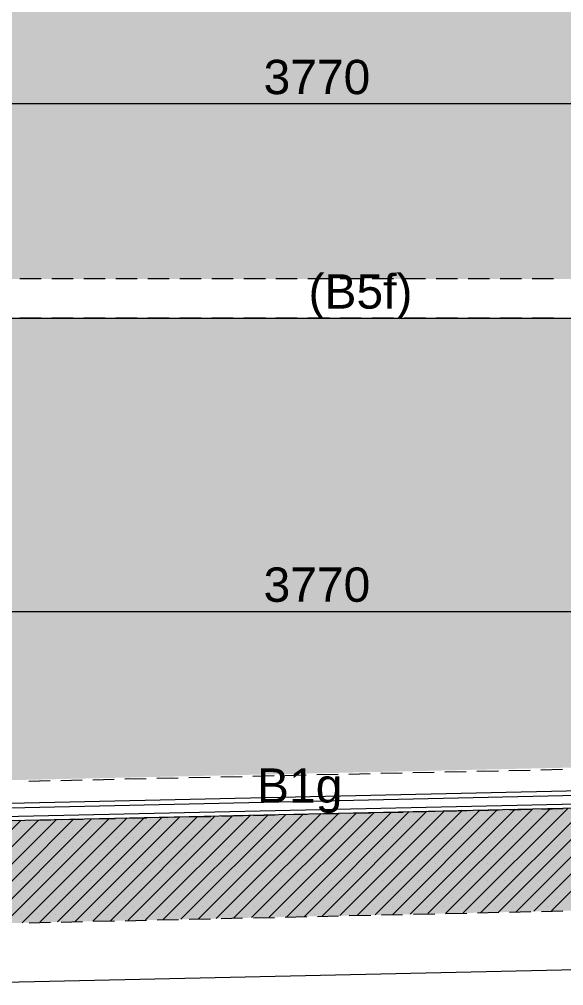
# Model space of a CAD drawing. Header units: millimetres. Extents: x -1303 to 98744, y -1303 to 90097.
# Drawn here: x 37311 to 40498, y 14373 to 20033 of the extents above; entities that cross this region are included whole.
import ezdxf

# ---------------------------------------------------------------- set-up
doc = ezdxf.new("R2010")
doc.units = ezdxf.units.MM
doc.layers.add('PDF_Geometry', color=7, linetype='Continuous')
doc.layers.add('PDF_Text', color=7, linetype='Continuous')
doc.layers.add('PDF_Solid Fills', color=192, linetype='Continuous', true_color=0xc2c0c0c0)
doc.styles.add('PDF ArialMT', font='arial.ttf')

msp = doc.modelspace()

# ---------------------------------------------------------------- hatches: boundary and pattern name
at = {"layer": 'PDF_Solid Fills', "true_color": 0x00007f}
h = msp.add_hatch(color=254, dxfattribs=at)
h.paths.add_polyline_path([(74624.31541, 16167.67383), (74624.31541, 15567.81796), (9799.46285, 14130.21454), (9804.28731, 14730.15409)], flags=0)
h.paths.add_polyline_path([(7404.275, 37242.73593), (8004.29925, 37242.73593), (8004.29925, 16872.72168), (7404.275, 16872.72168)], flags=0)
h.paths.add_polyline_path([(8004.29925, 16872.72168), (7983.4807, 16679.51365), (7983.31127, 16481.90264), (8004.55339, 16283.02302), (8047.46016, 16086.42856), (8111.52536, 15895.75776), (8195.3089, 15714.14292), (8297.03284, 15544.62953), (8413.99157, 15389.5038), (8546.60657, 15247.57974), (8696.06174, 15118.18072), (8860.41285, 15004.26957), (9037.28897, 14908.29987), (9223.47415, 14832.13321), (9415.6677, 14776.86981), (9610.40055, 14743.01796), (9804.28731, 14730.15409), (9799.46285, 14130.21454), (9584.16557, 14140.28601), (9363.53556, 14170.83718), (9140.28256, 14223.64598), (8917.70726, 14299.55851), (8699.36241, 14399.25246), (8488.88858, 14522.21955), (8289.92424, 14667.61267), (8106.02423, 14833.65595), (7940.23508, 15017.64068), (7795.09507, 15216.68973), (7672.21268, 15427.33299), (7572.77287, 15645.76255), (7497.02977, 15868.42256), (7444.47407, 16091.67659), (7414.09232, 16312.38925), (7404.275, 16527.68859), (7404.275, 16872.72168), (8004.29925, 16872.72168)], flags=0)
h.paths.add_polyline_path([(7194.30944, 37692.71099), (7194.30944, 80672.7138), (7694.3009, 80672.7138), (7694.3009, 37692.71099)], flags=0)
h = msp.add_hatch(color=254, dxfattribs=at)
h.paths.add_polyline_path([(31469.30117, 29377.68079), (31469.30117, 25187.75188), (33129.31253, 25187.75188), (33129.31253, 29377.68079)], flags=0)
h.paths.add_polyline_path([(33359.25057, 25187.75188), (33359.25057, 29377.68079), (36934.25928, 29377.68079), (36934.25928, 25187.75188)], flags=0)
h.paths.add_polyline_path([(37164.2841, 25187.75188), (37164.2841, 29377.68079), (40934.27775, 29377.68079), (40934.27775, 25187.75188)], flags=0)
h.paths.add_polyline_path([(41164.30255, 25182.67534), (41164.30255, 29377.68079), (45464.24791, 29377.68079), (45464.24791, 25182.67534)], flags=0)
h.paths.add_polyline_path([(45694.27273, 29377.68079), (45694.27273, 25187.75188), (49039.2587, 25187.75188), (49039.2587, 29377.68079)], flags=0)
h.paths.add_polyline_path([(49269.28352, 25187.75188), (49269.28352, 29377.68079), (51159.31349, 29377.68079), (51159.31349, 25187.75188)], flags=0)
h.paths.add_polyline_path([(41164.30255, 21382.72041), (41164.30255, 24957.72913), (45464.24791, 24957.72913), (45464.24791, 21382.72041)], flags=0)
h.paths.add_polyline_path([(37164.2841, 24957.72913), (37164.2841, 21382.72041), (40934.27775, 21382.72041), (40934.27775, 24957.72913)], flags=0)
h.paths.add_polyline_path([(40934.27775, 19182.68898), (40934.27775, 21152.69766), (37164.2841, 21152.69766), (37164.2841, 18512.67482), (40864.28888, 18512.67482), (40864.28888, 19182.68898)], flags=0)
h.paths.add_polyline_path([(41164.30255, 21152.69766), (41164.30255, 18512.67482), (43234.25726, 18512.67482), (43234.25726, 21152.69766)], flags=0)
h.paths.add_polyline_path([(41164.30255, 18282.73679), (45464.24791, 18282.73679), (45464.24791, 15760.43508), (41164.30255, 15663.95813)], flags=0)
h.paths.add_polyline_path([(37164.2841, 18282.73679), (40934.27775, 18282.73679), (40934.27775, 15658.79481), (37164.2841, 15574.16518)], flags=0)
h.paths.add_polyline_path([(12814.30857, 29377.68079), (12814.30857, 25187.75188), (8234.23832, 25187.75188), (8234.23832, 29377.68079)], flags=0)
h.paths.add_polyline_path([(13044.24764, 25187.75188), (13044.24764, 29377.68079), (15954.23712, 29377.68079), (15954.23712, 25187.75188)], flags=0)
h.paths.add_polyline_path([(16184.2609, 29377.68079), (16184.2609, 25187.75188), (18909.25016, 25187.75188), (18909.25016, 29377.68079)], flags=0)
h.paths.add_polyline_path([(66559.28558, 25187.75188), (66559.28558, 29377.68079), (63649.29506, 29377.68079), (63649.29506, 25187.75188)], flags=0)
h.paths.add_polyline_path([(66789.30626, 25187.75188), (66789.30626, 29377.68079), (69584.28231, 29377.68079), (69584.28231, 25187.75188)], flags=0)
h.paths.add_polyline_path([(69814.31126, 29377.68079), (69814.31126, 25187.75188), (74394.29472, 25187.75188), (74394.29472, 29377.68079)], flags=0)

# ---------------------------------------------------------------- linework, layer by layer
at = {"layer": 'PDF_Geometry', "color": 9, "lineweight": 0, "true_color": 0xc0c0c0}
msp.add_lwpolyline([(73543.76698, 33926.94469), (73593.70177, 33827.08339), (73593.70177, 33926.94469), (74523.7764, 33926.94469), (74523.7764, 34597.21299), (74623.6377, 34597.21299), (74623.6377, 16267.28307), (9842.20122, 14831.96378, -0.0040587119), (9814.553, 14831.94622, -0.4141989555), (8103.90849, 16521.17195), (8103.90849, 13152.0657)], format="xyb", dxfattribs=at)
at = {"layer": 'PDF_Geometry', "color": 122, "lineweight": 0, "true_color": 0x00b88a}
for points in [[(37203.80547, 19539.06317), (37183.49519, 19539.06317), (40913.96746, 19539.06317), (40893.65718, 19539.06317)], [(37203.80547, 16565.17894), (37183.49519, 16565.17894), (40913.96746, 16565.17894), (40893.65718, 16565.17894)]]:
    msp.add_lwpolyline(points, dxfattribs=at)
at = {"layer": 'PDF_Geometry', "color": 157, "lineweight": 0, "true_color": 0x3f5f7f}
for points in [[(37439.07418, 18512.50539), (37313.82399, 18512.50539)], [(37626.10648, 18512.50539), (37501.70341, 18512.50539)], [(37813.98591, 18512.50539), (37688.73158, 18512.50539)], [(38001.0182, 18512.50539), (37876.611, 18512.50539)], [(38188.89349, 18512.50539), (38063.64331, 18512.50539)], [(38376.77292, 18512.50539), (38251.5186, 18512.50539)], [(38563.80522, 18512.50539), (38438.55089, 18512.50539)], [(38751.68051, 18512.50539), (38626.43032, 18512.50539)], [(38938.71281, 18512.50539), (38813.46261, 18512.50539)], [(39126.59223, 18512.50539), (39001.33791, 18512.50539)], [(39313.62041, 18512.50539), (39189.21733, 18512.50539)], [(39501.49983, 18512.50539), (39376.24963, 18512.50539)], [(39688.53213, 18512.50539), (39564.12492, 18512.50539)], [(39876.40742, 18512.50539), (39751.15722, 18512.50539)], [(40063.43971, 18512.50539), (39939.03664, 18512.50539)], [(40251.31914, 18512.50539), (40126.06482, 18512.50539)], [(40439.19443, 18512.50539), (40313.94424, 18512.50539)], [(37439.07418, 18282.31322), (37313.82399, 18282.31322)], [(37626.10648, 18282.31322), (37501.70341, 18282.31322)], [(37813.98591, 18282.31322), (37688.73158, 18282.31322)], [(38001.0182, 18282.31322), (37876.611, 18282.31322)], [(38188.89349, 18282.31322), (38063.64331, 18282.31322)], [(38376.77292, 18282.31322), (38251.5186, 18282.31322)], [(38563.80522, 18282.31322), (38438.55089, 18282.31322)], [(38751.68051, 18282.31322), (38626.43032, 18282.31322)], [(38938.71281, 18282.31322), (38813.46261, 18282.31322)], [(39126.59223, 18282.31322), (39001.33791, 18282.31322)], [(39313.62041, 18282.31322), (39189.21733, 18282.31322)], [(39501.49983, 18282.31322), (39376.24963, 18282.31322)], [(39688.53213, 18282.31322), (39564.12492, 18282.31322)], [(39876.40742, 18282.31322), (39751.15722, 18282.31322)], [(40063.43971, 18282.31322), (39939.03664, 18282.31322)], [(40251.31914, 18282.31322), (40126.06482, 18282.31322)], [(40439.19443, 18282.31322), (40313.94424, 18282.31322)], [(39615.74982, 15620.71148), (39741.00002, 15624.09688)], [(39802.78212, 15624.94296), (39928.03231, 15627.48226)], [(39990.65741, 15629.17444), (40115.91174, 15631.71374)], [(40177.68971, 15633.40592), (40302.94404, 15635.94523)], [(40365.56914, 15637.6374), (40490.81933, 15640.17671)], [(37366.29601, 15570.78083), (37491.5462, 15574.16518)], [(37553.32418, 15575.01231), (37678.57851, 15578.39667)], [(37741.2036, 15579.24379), (37866.4538, 15581.78206)], [(37928.2359, 15583.47527), (38053.48609, 15586.01354)], [(38116.11119, 15587.70675), (38241.36552, 15590.24502)], [(38303.14349, 15591.93824), (38428.39782, 15594.47651)], [(38491.02292, 15596.16972), (38616.27311, 15598.70799)], [(38678.05521, 15600.4012), (38803.30541, 15602.93947)], [(38865.9305, 15604.63268), (38991.18483, 15607.17095)], [(39052.96281, 15608.86416), (39178.213, 15611.40243)], [(39240.84223, 15612.24852), (39366.09242, 15615.63391)], [(39427.8704, 15616.48), (39553.12473, 15619.86539)], [(39807.86072, 15394.75079), (39933.11092, 15398.13618)], [(39995.73601, 15398.98227), (40120.99034, 15402.36766)], [(40182.76832, 15403.21375), (40308.01851, 15406.59914)], [(40370.64774, 15407.44524), (40495.89793, 15410.83062)], [(37371.37048, 15341.43371), (37496.62481, 15343.97302)], [(37558.40278, 15345.66519), (37683.6571, 15348.2045)], [(37746.28221, 15349.05059), (37871.53239, 15352.43598)], [(37933.3145, 15353.28207), (38058.5647, 15356.66746)], [(38121.18979, 15357.51355), (38246.44412, 15360.89894)], [(38308.2221, 15361.74503), (38433.47229, 15364.28433)], [(38496.10152, 15365.97652), (38621.35171, 15368.51581)], [(38683.12969, 15370.208), (38808.38402, 15372.74729)], [(38871.00911, 15374.43948), (38996.25931, 15376.97877)], [(39058.04141, 15378.67096), (39183.2916, 15381.21025)], [(39245.9167, 15382.90244), (39371.17103, 15385.44174)], [(39432.949, 15387.13392), (39558.20333, 15389.67322)], [(39620.82843, 15391.3654), (39746.07862, 15393.9047)]]:
    msp.add_lwpolyline(points, dxfattribs=at)
at = {"layer": 'PDF_Geometry', "color": 9, "lineweight": 0, "true_color": 0xc0c0c0}
for points in [[(17183.82026, 14994.45224), (17183.82026, 18282.31322), (41183.93514, 18282.31322), (40953.74504, 18282.31322)], [(32528.86575, 15309.27507), (40843.72653, 15493.76704)], [(32528.86575, 15259.34339), (40843.72653, 15443.83639)], [(32528.86575, 15234.80059), (40843.72653, 15419.29359)]]:
    msp.add_lwpolyline(points, dxfattribs=at)
at = {"layer": 'PDF_Geometry', "lineweight": 0}
for points in [[(39187.52308, 14782.87818), (39801.08787, 15396.44297)], [(39290.77289, 14785.41748), (39904.33768, 15398.98227)], [(39394.01855, 14787.95679), (40007.58334, 15401.52158)], [(39497.26834, 14789.64896), (40110.83313, 15404.05985)], [(39600.51814, 14792.18827), (40214.08293, 15405.75306)], [(39703.7638, 14794.72654), (40318.17572, 15408.29133)], [(39807.01361, 14796.41975), (40421.42551, 15410.83062)], [(39910.25927, 14798.95802), (40524.67118, 15412.52281)], [(40014.35619, 14801.49731), (40627.92098, 15415.0621)], [(40117.60185, 14804.03559), (40731.16664, 15417.60038)], [(40220.85165, 14805.7288), (40834.41644, 15419.29359)], [(40324.10144, 14808.26707), (40937.66623, 15421.83186)], [(40427.34711, 14810.80637), (41040.9119, 15424.37116)], [(36707.87503, 14727.86892), (37321.43982, 15341.43371)], [(36811.12484, 14730.40823), (37424.68963, 15343.97302)], [(36914.3705, 14732.94753), (37527.93529, 15346.51232)], [(37017.6203, 14734.63971), (37631.18509, 15349.05059)], [(37120.87009, 14737.17901), (37734.43488, 15350.7438)], [(37224.11575, 14739.71728), (37838.52767, 15353.28207)], [(37327.36556, 14741.41049), (37941.77746, 15355.82137)], [(37373.06473, 15343.12692), (37373.06473, 15343.12692)], [(37430.61122, 14743.94876), (38045.02313, 15357.51355)], [(37473.77315, 15343.12692), (37473.77315, 15343.12692)], [(37534.70814, 14746.48806), (38148.27293, 15360.05285)], [(37575.3287, 15343.12692), (37575.3287, 15343.12692)], [(37637.95381, 14749.02633), (38251.5186, 15362.59112)], [(37676.03714, 15343.12692), (37676.03714, 15343.12692)], [(37741.2036, 14750.71954), (38354.76839, 15364.28433)], [(37776.74969, 15343.12692), (37776.74969, 15343.12692)], [(37844.45339, 14753.25781), (38458.01818, 15366.8226)], [(37878.30524, 15343.12692), (37878.30524, 15343.12692)], [(37947.69906, 14755.79711), (38561.26385, 15369.3619)], [(37979.01368, 15343.12692), (37979.01368, 15343.12692)], [(38050.94886, 14757.48929), (38664.51365, 15371.90121)], [(38080.56923, 15343.12692), (38080.56923, 15343.12692)], [(38154.19453, 14760.02859), (38767.75932, 15373.59338)], [(38181.27766, 15343.12692), (38181.27766, 15343.12692)], [(38257.44432, 14762.5679), (38871.00911, 15376.13269)], [(38281.98608, 15343.12692), (38281.98608, 15343.12692)], [(38360.69411, 14765.10617), (38974.2589, 15378.67096)], [(38383.54163, 15343.12692), (38383.54163, 15343.12692)], [(38463.93978, 14766.79938), (39078.35169, 15380.36417)], [(38484.25007, 15343.12692), (38484.25007, 15343.12692)], [(38567.18958, 14769.33765), (39181.60149, 15382.90244)], [(38584.96262, 15343.12692), (38584.96262, 15343.12692)], [(38670.43525, 14771.87695), (39284.84715, 15385.44174)], [(38686.51818, 15343.12692), (38686.51818, 15343.12692)], [(38774.53217, 14773.56913), (39388.09696, 15387.98001)], [(38787.22661, 15343.12692), (38787.22661, 15343.12692)], [(38877.77783, 14776.10843), (39491.34262, 15389.67322)], [(38888.78216, 15343.12692), (38888.78216, 15343.12692)], [(38981.02762, 14778.6467), (39594.59241, 15392.21149)], [(38989.49059, 15343.12692), (38989.49059, 15343.12692)], [(39084.27742, 14780.33991), (39697.84221, 15394.75079)], [(39090.19901, 15343.12692), (39090.19901, 15343.12692)], [(39191.75456, 15343.12692), (39191.75456, 15343.12692)], [(39292.463, 15343.12692), (39292.463, 15343.12692)], [(39393.17555, 15343.12692), (39393.17555, 15343.12692)], [(39494.73111, 15343.12692), (39494.73111, 15343.12692)], [(39595.43954, 15343.12692), (39595.43954, 15343.12692)], [(39646.21732, 15393.05861), (39646.21732, 15393.05861)], [(39696.99509, 15343.12692), (39696.99509, 15343.12692)], [(39746.92574, 15393.05861), (39746.92574, 15393.05861)], [(39797.70352, 15343.12692), (39797.70352, 15343.12692)], [(39848.48129, 15393.05861), (39848.48129, 15393.05861)], [(39898.41194, 15343.12692), (39898.41194, 15343.12692)], [(39949.18972, 15393.05861), (39949.18972, 15393.05861)], [(39999.96749, 15343.12692), (39999.96749, 15343.12692)], [(40049.89815, 15393.05861), (40049.89815, 15393.05861)], [(40100.67593, 15343.12692), (40100.67593, 15343.12692)], [(40151.4537, 15393.05861), (40151.4537, 15393.05861)], [(40201.38848, 15343.12692), (40201.38848, 15343.12692)], [(40252.16626, 15393.05861), (40252.16626, 15393.05861)], [(40302.94404, 15343.12692), (40302.94404, 15343.12692)], [(40353.72181, 15393.05861), (40353.72181, 15393.05861)], [(40403.65247, 15343.12692), (40403.65247, 15343.12692)], [(40454.43025, 15393.05861), (40454.43025, 15393.05861)], [(37322.28695, 15292.34915), (37322.28695, 15292.34915)], [(37423.8425, 15292.34915), (37423.8425, 15292.34915)], [(37524.55093, 15292.34915), (37524.55093, 15292.34915)], [(37625.25936, 15292.34915), (37625.25936, 15292.34915)], [(37726.81491, 15292.34915), (37726.81491, 15292.34915)], [(37827.52747, 15292.34915), (37827.52747, 15292.34915)], [(37928.2359, 15292.34915), (37928.2359, 15292.34915)], [(38029.79145, 15292.34915), (38029.79145, 15292.34915)], [(38130.49988, 15292.34915), (38130.49988, 15292.34915)], [(38232.05543, 15292.34915), (38232.05543, 15292.34915)], [(38332.76386, 15292.34915), (38332.76386, 15292.34915)], [(38433.47229, 15292.34915), (38433.47229, 15292.34915)], [(38535.02784, 15292.34915), (38535.02784, 15292.34915)], [(38635.7404, 15292.34915), (38635.7404, 15292.34915)], [(38737.29595, 15292.34915), (38737.29595, 15292.34915)], [(38838.00439, 15292.34915), (38838.00439, 15292.34915)], [(38938.71281, 15292.34915), (38938.71281, 15292.34915)], [(39040.26836, 15292.34915), (39040.26836, 15292.34915)], [(39140.97679, 15292.34915), (39140.97679, 15292.34915)], [(39241.68522, 15292.34915), (39241.68522, 15292.34915)], [(39343.24077, 15292.34915), (39343.24077, 15292.34915)], [(39443.95333, 15292.34915), (39443.95333, 15292.34915)], [(39545.50888, 15292.34915), (39545.50888, 15292.34915)], [(39646.21732, 15292.34915), (39646.21732, 15292.34915)], [(39746.92574, 15292.34915), (39746.92574, 15292.34915)], [(39848.48129, 15292.34915), (39848.48129, 15292.34915)], [(39949.18972, 15292.34915), (39949.18972, 15292.34915)], [(40049.89815, 15292.34915), (40049.89815, 15292.34915)], [(40151.4537, 15292.34915), (40151.4537, 15292.34915)], [(40252.16626, 15292.34915), (40252.16626, 15292.34915)], [(40353.72181, 15292.34915), (40353.72181, 15292.34915)], [(40454.43025, 15292.34915), (40454.43025, 15292.34915)], [(37373.06473, 15241.57137), (37373.06473, 15241.57137)], [(37473.77315, 15241.57137), (37473.77315, 15241.57137)], [(37575.3287, 15241.57137), (37575.3287, 15241.57137)], [(37676.03714, 15241.57137), (37676.03714, 15241.57137)], [(37776.74969, 15241.57137), (37776.74969, 15241.57137)], [(37878.30524, 15241.57137), (37878.30524, 15241.57137)], [(37979.01368, 15241.57137), (37979.01368, 15241.57137)], [(38080.56923, 15241.57137), (38080.56923, 15241.57137)], [(38181.27766, 15241.57137), (38181.27766, 15241.57137)], [(38281.98608, 15241.57137), (38281.98608, 15241.57137)], [(38383.54163, 15241.57137), (38383.54163, 15241.57137)], [(38484.25007, 15241.57137), (38484.25007, 15241.57137)], [(38584.96262, 15241.57137), (38584.96262, 15241.57137)], [(38686.51818, 15241.57137), (38686.51818, 15241.57137)], [(38787.22661, 15241.57137), (38787.22661, 15241.57137)], [(38888.78216, 15241.57137), (38888.78216, 15241.57137)], [(38989.49059, 15241.57137), (38989.49059, 15241.57137)], [(39090.19901, 15241.57137), (39090.19901, 15241.57137)], [(39191.75456, 15241.57137), (39191.75456, 15241.57137)], [(39292.463, 15241.57137), (39292.463, 15241.57137)], [(39393.17555, 15241.57137), (39393.17555, 15241.57137)], [(39494.73111, 15241.57137), (39494.73111, 15241.57137)], [(39595.43954, 15241.57137), (39595.43954, 15241.57137)], [(39696.99509, 15241.57137), (39696.99509, 15241.57137)], [(39797.70352, 15241.57137), (39797.70352, 15241.57137)], [(39898.41194, 15241.57137), (39898.41194, 15241.57137)], [(39999.96749, 15241.57137), (39999.96749, 15241.57137)], [(40100.67593, 15241.57137), (40100.67593, 15241.57137)], [(40201.38848, 15241.57137), (40201.38848, 15241.57137)], [(40302.94404, 15241.57137), (40302.94404, 15241.57137)], [(40403.65247, 15241.57137), (40403.65247, 15241.57137)], [(37322.28695, 15190.7936), (37322.28695, 15190.7936)], [(37423.8425, 15190.7936), (37423.8425, 15190.7936)], [(37524.55093, 15190.7936), (37524.55093, 15190.7936)], [(37625.25936, 15190.7936), (37625.25936, 15190.7936)], [(37726.81491, 15190.7936), (37726.81491, 15190.7936)], [(37827.52747, 15190.7936), (37827.52747, 15190.7936)], [(37928.2359, 15190.7936), (37928.2359, 15190.7936)], [(38029.79145, 15190.7936), (38029.79145, 15190.7936)], [(38130.49988, 15190.7936), (38130.49988, 15190.7936)], [(38232.05543, 15190.7936), (38232.05543, 15190.7936)], [(38332.76386, 15190.7936), (38332.76386, 15190.7936)], [(38433.47229, 15190.7936), (38433.47229, 15190.7936)], [(38535.02784, 15190.7936), (38535.02784, 15190.7936)], [(38635.7404, 15190.7936), (38635.7404, 15190.7936)], [(38737.29595, 15190.7936), (38737.29595, 15190.7936)], [(38838.00439, 15190.7936), (38838.00439, 15190.7936)], [(38938.71281, 15190.7936), (38938.71281, 15190.7936)], [(39040.26836, 15190.7936), (39040.26836, 15190.7936)], [(39140.97679, 15190.7936), (39140.97679, 15190.7936)], [(39241.68522, 15190.7936), (39241.68522, 15190.7936)], [(39343.24077, 15190.7936), (39343.24077, 15190.7936)], [(39443.95333, 15190.7936), (39443.95333, 15190.7936)], [(39545.50888, 15190.7936), (39545.50888, 15190.7936)], [(39646.21732, 15190.7936), (39646.21732, 15190.7936)], [(39746.92574, 15190.7936), (39746.92574, 15190.7936)], [(39848.48129, 15190.7936), (39848.48129, 15190.7936)], [(39949.18972, 15190.7936), (39949.18972, 15190.7936)], [(40049.89815, 15190.7936), (40049.89815, 15190.7936)], [(40151.4537, 15190.7936), (40151.4537, 15190.7936)], [(40252.16626, 15190.7936), (40252.16626, 15190.7936)], [(40353.72181, 15190.7936), (40353.72181, 15190.7936)], [(40454.43025, 15190.7936), (40454.43025, 15190.7936)], [(37373.06473, 15140.86191), (37373.06473, 15140.86191)], [(37473.77315, 15140.86191), (37473.77315, 15140.86191)], [(37575.3287, 15140.86191), (37575.3287, 15140.86191)], [(37676.03714, 15140.86191), (37676.03714, 15140.86191)], [(37776.74969, 15140.86191), (37776.74969, 15140.86191)], [(37878.30524, 15140.86191), (37878.30524, 15140.86191)], [(37979.01368, 15140.86191), (37979.01368, 15140.86191)], [(38080.56923, 15140.86191), (38080.56923, 15140.86191)], [(38181.27766, 15140.86191), (38181.27766, 15140.86191)], [(38281.98608, 15140.86191), (38281.98608, 15140.86191)], [(38383.54163, 15140.86191), (38383.54163, 15140.86191)], [(38484.25007, 15140.86191), (38484.25007, 15140.86191)], [(38584.96262, 15140.86191), (38584.96262, 15140.86191)], [(38686.51818, 15140.86191), (38686.51818, 15140.86191)], [(38787.22661, 15140.86191), (38787.22661, 15140.86191)], [(38888.78216, 15140.86191), (38888.78216, 15140.86191)], [(38989.49059, 15140.86191), (38989.49059, 15140.86191)], [(39090.19901, 15140.86191), (39090.19901, 15140.86191)], [(39191.75456, 15140.86191), (39191.75456, 15140.86191)], [(39292.463, 15140.86191), (39292.463, 15140.86191)], [(39393.17555, 15140.86191), (39393.17555, 15140.86191)], [(39494.73111, 15140.86191), (39494.73111, 15140.86191)], [(39595.43954, 15140.86191), (39595.43954, 15140.86191)], [(39696.99509, 15140.86191), (39696.99509, 15140.86191)], [(39797.70352, 15140.86191), (39797.70352, 15140.86191)], [(39898.41194, 15140.86191), (39898.41194, 15140.86191)], [(39999.96749, 15140.86191), (39999.96749, 15140.86191)], [(40100.67593, 15140.86191), (40100.67593, 15140.86191)], [(40201.38848, 15140.86191), (40201.38848, 15140.86191)], [(40302.94404, 15140.86191), (40302.94404, 15140.86191)], [(40403.65247, 15140.86191), (40403.65247, 15140.86191)], [(37322.28695, 15090.08414), (37322.28695, 15090.08414)], [(37423.8425, 15090.08414), (37423.8425, 15090.08414)], [(37524.55093, 15090.08414), (37524.55093, 15090.08414)], [(37625.25936, 15090.08414), (37625.25936, 15090.08414)], [(37726.81491, 15090.08414), (37726.81491, 15090.08414)], [(37827.52747, 15090.08414), (37827.52747, 15090.08414)], [(37928.2359, 15090.08414), (37928.2359, 15090.08414)], [(38029.79145, 15090.08414), (38029.79145, 15090.08414)], [(38130.49988, 15090.08414), (38130.49988, 15090.08414)], [(38232.05543, 15090.08414), (38232.05543, 15090.08414)], [(38332.76386, 15090.08414), (38332.76386, 15090.08414)], [(38433.47229, 15090.08414), (38433.47229, 15090.08414)], [(38535.02784, 15090.08414), (38535.02784, 15090.08414)], [(38635.7404, 15090.08414), (38635.7404, 15090.08414)], [(38737.29595, 15090.08414), (38737.29595, 15090.08414)], [(38838.00439, 15090.08414), (38838.00439, 15090.08414)], [(38938.71281, 15090.08414), (38938.71281, 15090.08414)], [(39040.26836, 15090.08414), (39040.26836, 15090.08414)], [(39140.97679, 15090.08414), (39140.97679, 15090.08414)], [(39241.68522, 15090.08414), (39241.68522, 15090.08414)], [(39343.24077, 15090.08414), (39343.24077, 15090.08414)], [(39443.95333, 15090.08414), (39443.95333, 15090.08414)], [(39545.50888, 15090.08414), (39545.50888, 15090.08414)], [(39646.21732, 15090.08414), (39646.21732, 15090.08414)], [(39746.92574, 15090.08414), (39746.92574, 15090.08414)], [(39848.48129, 15090.08414), (39848.48129, 15090.08414)], [(39949.18972, 15090.08414), (39949.18972, 15090.08414)], [(40049.89815, 15090.08414), (40049.89815, 15090.08414)], [(40151.4537, 15090.08414), (40151.4537, 15090.08414)], [(40252.16626, 15090.08414), (40252.16626, 15090.08414)], [(40353.72181, 15090.08414), (40353.72181, 15090.08414)], [(40454.43025, 15090.08414), (40454.43025, 15090.08414)], [(37373.06473, 15039.30636), (37373.06473, 15039.30636)], [(37473.77315, 15039.30636), (37473.77315, 15039.30636)], [(37575.3287, 15039.30636), (37575.3287, 15039.30636)], [(37676.03714, 15039.30636), (37676.03714, 15039.30636)], [(37776.74969, 15039.30636), (37776.74969, 15039.30636)], [(37878.30524, 15039.30636), (37878.30524, 15039.30636)], [(37979.01368, 15039.30636), (37979.01368, 15039.30636)], [(38080.56923, 15039.30636), (38080.56923, 15039.30636)], [(38181.27766, 15039.30636), (38181.27766, 15039.30636)], [(38281.98608, 15039.30636), (38281.98608, 15039.30636)], [(38383.54163, 15039.30636), (38383.54163, 15039.30636)], [(38484.25007, 15039.30636), (38484.25007, 15039.30636)], [(38584.96262, 15039.30636), (38584.96262, 15039.30636)], [(38686.51818, 15039.30636), (38686.51818, 15039.30636)], [(38787.22661, 15039.30636), (38787.22661, 15039.30636)], [(38888.78216, 15039.30636), (38888.78216, 15039.30636)], [(38989.49059, 15039.30636), (38989.49059, 15039.30636)], [(39090.19901, 15039.30636), (39090.19901, 15039.30636)], [(39191.75456, 15039.30636), (39191.75456, 15039.30636)], [(39292.463, 15039.30636), (39292.463, 15039.30636)], [(39393.17555, 15039.30636), (39393.17555, 15039.30636)], [(39494.73111, 15039.30636), (39494.73111, 15039.30636)], [(39595.43954, 15039.30636), (39595.43954, 15039.30636)], [(39696.99509, 15039.30636), (39696.99509, 15039.30636)], [(39797.70352, 15039.30636), (39797.70352, 15039.30636)], [(39898.41194, 15039.30636), (39898.41194, 15039.30636)], [(39999.96749, 15039.30636), (39999.96749, 15039.30636)], [(40100.67593, 15039.30636), (40100.67593, 15039.30636)], [(40201.38848, 15039.30636), (40201.38848, 15039.30636)], [(40302.94404, 15039.30636), (40302.94404, 15039.30636)], [(40403.65247, 15039.30636), (40403.65247, 15039.30636)], [(37322.28695, 14989.37468), (37322.28695, 14989.37468)], [(37423.8425, 14989.37468), (37423.8425, 14989.37468)], [(37524.55093, 14989.37468), (37524.55093, 14989.37468)], [(37625.25936, 14989.37468), (37625.25936, 14989.37468)], [(37726.81491, 14989.37468), (37726.81491, 14989.37468)], [(37827.52747, 14989.37468), (37827.52747, 14989.37468)], [(37928.2359, 14989.37468), (37928.2359, 14989.37468)], [(38029.79145, 14989.37468), (38029.79145, 14989.37468)], [(38130.49988, 14989.37468), (38130.49988, 14989.37468)], [(38232.05543, 14989.37468), (38232.05543, 14989.37468)], [(38332.76386, 14989.37468), (38332.76386, 14989.37468)], [(38433.47229, 14989.37468), (38433.47229, 14989.37468)], [(38535.02784, 14989.37468), (38535.02784, 14989.37468)], [(38635.7404, 14989.37468), (38635.7404, 14989.37468)], [(38737.29595, 14989.37468), (38737.29595, 14989.37468)], [(38838.00439, 14989.37468), (38838.00439, 14989.37468)], [(38938.71281, 14989.37468), (38938.71281, 14989.37468)], [(39040.26836, 14989.37468), (39040.26836, 14989.37468)], [(39140.97679, 14989.37468), (39140.97679, 14989.37468)], [(39241.68522, 14989.37468), (39241.68522, 14989.37468)], [(39343.24077, 14989.37468), (39343.24077, 14989.37468)], [(39443.95333, 14989.37468), (39443.95333, 14989.37468)], [(39545.50888, 14989.37468), (39545.50888, 14989.37468)], [(39646.21732, 14989.37468), (39646.21732, 14989.37468)], [(39746.92574, 14989.37468), (39746.92574, 14989.37468)], [(39848.48129, 14989.37468), (39848.48129, 14989.37468)], [(39949.18972, 14989.37468), (39949.18972, 14989.37468)], [(40049.89815, 14989.37468), (40049.89815, 14989.37468)], [(40151.4537, 14989.37468), (40151.4537, 14989.37468)], [(40252.16626, 14989.37468), (40252.16626, 14989.37468)], [(40353.72181, 14989.37468), (40353.72181, 14989.37468)], [(40454.43025, 14989.37468), (40454.43025, 14989.37468)], [(37322.28695, 14887.81913), (37322.28695, 14887.81913)], [(37373.06473, 14938.5969), (37373.06473, 14938.5969)], [(37423.8425, 14887.81913), (37423.8425, 14887.81913)], [(37473.77315, 14938.5969), (37473.77315, 14938.5969)], [(37524.55093, 14887.81913), (37524.55093, 14887.81913)], [(37575.3287, 14938.5969), (37575.3287, 14938.5969)], [(37625.25936, 14887.81913), (37625.25936, 14887.81913)], [(37676.03714, 14938.5969), (37676.03714, 14938.5969)], [(37726.81491, 14887.81913), (37726.81491, 14887.81913)], [(37776.74969, 14938.5969), (37776.74969, 14938.5969)], [(37827.52747, 14887.81913), (37827.52747, 14887.81913)], [(37878.30524, 14938.5969), (37878.30524, 14938.5969)], [(37928.2359, 14887.81913), (37928.2359, 14887.81913)], [(37979.01368, 14938.5969), (37979.01368, 14938.5969)], [(38029.79145, 14887.81913), (38029.79145, 14887.81913)], [(38080.56923, 14938.5969), (38080.56923, 14938.5969)], [(38130.49988, 14887.81913), (38130.49988, 14887.81913)], [(38181.27766, 14938.5969), (38181.27766, 14938.5969)], [(38232.05543, 14887.81913), (38232.05543, 14887.81913)], [(38281.98608, 14938.5969), (38281.98608, 14938.5969)], [(38332.76386, 14887.81913), (38332.76386, 14887.81913)], [(38383.54163, 14938.5969), (38383.54163, 14938.5969)], [(38433.47229, 14887.81913), (38433.47229, 14887.81913)], [(38484.25007, 14938.5969), (38484.25007, 14938.5969)], [(38535.02784, 14887.81913), (38535.02784, 14887.81913)], [(38584.96262, 14938.5969), (38584.96262, 14938.5969)], [(38635.7404, 14887.81913), (38635.7404, 14887.81913)], [(38686.51818, 14938.5969), (38686.51818, 14938.5969)], [(38737.29595, 14887.81913), (38737.29595, 14887.81913)], [(38787.22661, 14938.5969), (38787.22661, 14938.5969)], [(38838.00439, 14887.81913), (38838.00439, 14887.81913)], [(38888.78216, 14938.5969), (38888.78216, 14938.5969)], [(38938.71281, 14887.81913), (38938.71281, 14887.81913)], [(38989.49059, 14938.5969), (38989.49059, 14938.5969)], [(39040.26836, 14887.81913), (39040.26836, 14887.81913)], [(39090.19901, 14938.5969), (39090.19901, 14938.5969)], [(39140.97679, 14887.81913), (39140.97679, 14887.81913)], [(39191.75456, 14938.5969), (39191.75456, 14938.5969)], [(39241.68522, 14887.81913), (39241.68522, 14887.81913)], [(39292.463, 14938.5969), (39292.463, 14938.5969)], [(39343.24077, 14887.81913), (39343.24077, 14887.81913)], [(39393.17555, 14938.5969), (39393.17555, 14938.5969)], [(39443.95333, 14887.81913), (39443.95333, 14887.81913)], [(39494.73111, 14938.5969), (39494.73111, 14938.5969)], [(39545.50888, 14887.81913), (39545.50888, 14887.81913)], [(39595.43954, 14938.5969), (39595.43954, 14938.5969)], [(39646.21732, 14887.81913), (39646.21732, 14887.81913)], [(39696.99509, 14938.5969), (39696.99509, 14938.5969)], [(39746.92574, 14887.81913), (39746.92574, 14887.81913)], [(39797.70352, 14938.5969), (39797.70352, 14938.5969)], [(39848.48129, 14887.81913), (39848.48129, 14887.81913)], [(39898.41194, 14938.5969), (39898.41194, 14938.5969)], [(39949.18972, 14887.81913), (39949.18972, 14887.81913)], [(39999.96749, 14938.5969), (39999.96749, 14938.5969)], [(40049.89815, 14887.81913), (40049.89815, 14887.81913)], [(40100.67593, 14938.5969), (40100.67593, 14938.5969)], [(40151.4537, 14887.81913), (40151.4537, 14887.81913)], [(40201.38848, 14938.5969), (40201.38848, 14938.5969)], [(40252.16626, 14887.81913), (40252.16626, 14887.81913)], [(40302.94404, 14938.5969), (40302.94404, 14938.5969)], [(40353.72181, 14887.81913), (40353.72181, 14887.81913)], [(40403.65247, 14938.5969), (40403.65247, 14938.5969)], [(40454.43025, 14887.81913), (40454.43025, 14887.81913)], [(37373.06473, 14837.88744), (37373.06473, 14837.88744)], [(37473.77315, 14837.88744), (37473.77315, 14837.88744)], [(37575.3287, 14837.88744), (37575.3287, 14837.88744)], [(37676.03714, 14837.88744), (37676.03714, 14837.88744)], [(37776.74969, 14837.88744), (37776.74969, 14837.88744)], [(37878.30524, 14837.88744), (37878.30524, 14837.88744)], [(37979.01368, 14837.88744), (37979.01368, 14837.88744)], [(38080.56923, 14837.88744), (38080.56923, 14837.88744)], [(38181.27766, 14837.88744), (38181.27766, 14837.88744)], [(38281.98608, 14837.88744), (38281.98608, 14837.88744)], [(38383.54163, 14837.88744), (38383.54163, 14837.88744)], [(38484.25007, 14837.88744), (38484.25007, 14837.88744)], [(38584.96262, 14837.88744), (38584.96262, 14837.88744)], [(38686.51818, 14837.88744), (38686.51818, 14837.88744)], [(38787.22661, 14837.88744), (38787.22661, 14837.88744)], [(38888.78216, 14837.88744), (38888.78216, 14837.88744)], [(38989.49059, 14837.88744), (38989.49059, 14837.88744)], [(39090.19901, 14837.88744), (39090.19901, 14837.88744)], [(39191.75456, 14837.88744), (39191.75456, 14837.88744)], [(39292.463, 14837.88744), (39292.463, 14837.88744)], [(39393.17555, 14837.88744), (39393.17555, 14837.88744)], [(39494.73111, 14837.88744), (39494.73111, 14837.88744)], [(39595.43954, 14837.88744), (39595.43954, 14837.88744)], [(39696.99509, 14837.88744), (39696.99509, 14837.88744)], [(39797.70352, 14837.88744), (39797.70352, 14837.88744)], [(39898.41194, 14837.88744), (39898.41194, 14837.88744)], [(39999.96749, 14837.88744), (39999.96749, 14837.88744)], [(40100.67593, 14837.88744), (40100.67593, 14837.88744)], [(40201.38848, 14837.88744), (40201.38848, 14837.88744)], [(40302.94404, 14837.88744), (40302.94404, 14837.88744)], [(40403.65247, 14837.88744), (40403.65247, 14837.88744)], [(37322.28695, 14787.10966), (37322.28695, 14787.10966)], [(37423.8425, 14787.10966), (37423.8425, 14787.10966)], [(37524.55093, 14787.10966), (37524.55093, 14787.10966)], [(37625.25936, 14787.10966), (37625.25936, 14787.10966)], [(37726.81491, 14787.10966), (37726.81491, 14787.10966)], [(37827.52747, 14787.10966), (37827.52747, 14787.10966)], [(37928.2359, 14787.10966), (37928.2359, 14787.10966)], [(38029.79145, 14787.10966), (38029.79145, 14787.10966)], [(38130.49988, 14787.10966), (38130.49988, 14787.10966)], [(38232.05543, 14787.10966), (38232.05543, 14787.10966)], [(38332.76386, 14787.10966), (38332.76386, 14787.10966)], [(38433.47229, 14787.10966), (38433.47229, 14787.10966)], [(38535.02784, 14787.10966), (38535.02784, 14787.10966)], [(38635.7404, 14787.10966), (38635.7404, 14787.10966)], [(38737.29595, 14787.10966), (38737.29595, 14787.10966)], [(38838.00439, 14787.10966), (38838.00439, 14787.10966)], [(38868.47187, 14774.41522), (38993.72207, 14776.95452)], [(38938.71281, 14787.10966), (38938.71281, 14787.10966)], [(39040.26836, 14787.10966), (39040.26836, 14787.10966)], [(39056.34716, 14778.6467), (39180.75437, 14781.186)], [(39140.97679, 14787.10966), (39140.97679, 14787.10966)], [(39241.68522, 14787.10966), (39241.68522, 14787.10966)], [(39243.37947, 14782.87818), (39368.62966, 14785.41748)], [(39343.24077, 14787.10966), (39343.24077, 14787.10966)], [(39431.25889, 14787.10966), (39555.66196, 14789.64896)], [(39618.28706, 14791.34114), (39743.54139, 14793.88045)], [(39806.16648, 14795.57262), (39930.57368, 14798.11193)], [(39993.19878, 14799.8041), (40118.44897, 14802.34341)], [(40181.07407, 14803.1895), (40305.48127, 14806.57489)], [(40368.10637, 14807.42098), (40493.3607, 14810.80637)], [(37368.83324, 14741.41049), (37494.08344, 14743.94876)], [(37556.71266, 14745.64197), (37681.11574, 14748.18024)], [(37743.74084, 14749.87345), (37868.99516, 14752.41173)], [(37931.62026, 14753.25781), (38056.02746, 14756.64321)], [(38118.65256, 14757.48929), (38243.90275, 14760.87469)], [(38306.52785, 14761.72077), (38430.93505, 14765.10617)], [(38493.56015, 14765.95225), (38618.81447, 14769.33765)], [(38681.43958, 14770.18374), (38805.84265, 14772.72304)]]:
    msp.add_lwpolyline(points, dxfattribs=at)
at = {"layer": 'PDF_Geometry', "color": 222, "lineweight": 0, "true_color": 0xb8008a}
msp.add_lwpolyline([(74611.79451, 15219.56788), (9885.36212, 13785.09571)], dxfattribs=at)

# ---------------------------------------------------------------- texts
at = {"layer": 'PDF_Text', "char_height": 201.084641, "attachment_point": 4, "style": 'PDF ArialMT'}
for insert in [(38741.30538, 19693.74102), (38741.30538, 16720.19774)]:
    msp.add_mtext('3770', dxfattribs=dict(at, insert=insert))
at = {"layer": 'PDF_Text', "color": 6, "char_height": 201.084641, "attachment_point": 4, "style": 'PDF ArialMT'}
for s, insert in [('(B5f)', (39004.38041, 18408.60614)), ('B1g', (38703.11444, 15514.31166))]:
    msp.add_mtext(s, dxfattribs=dict(at, insert=insert))

doc.saveas('drawing.dxf')
